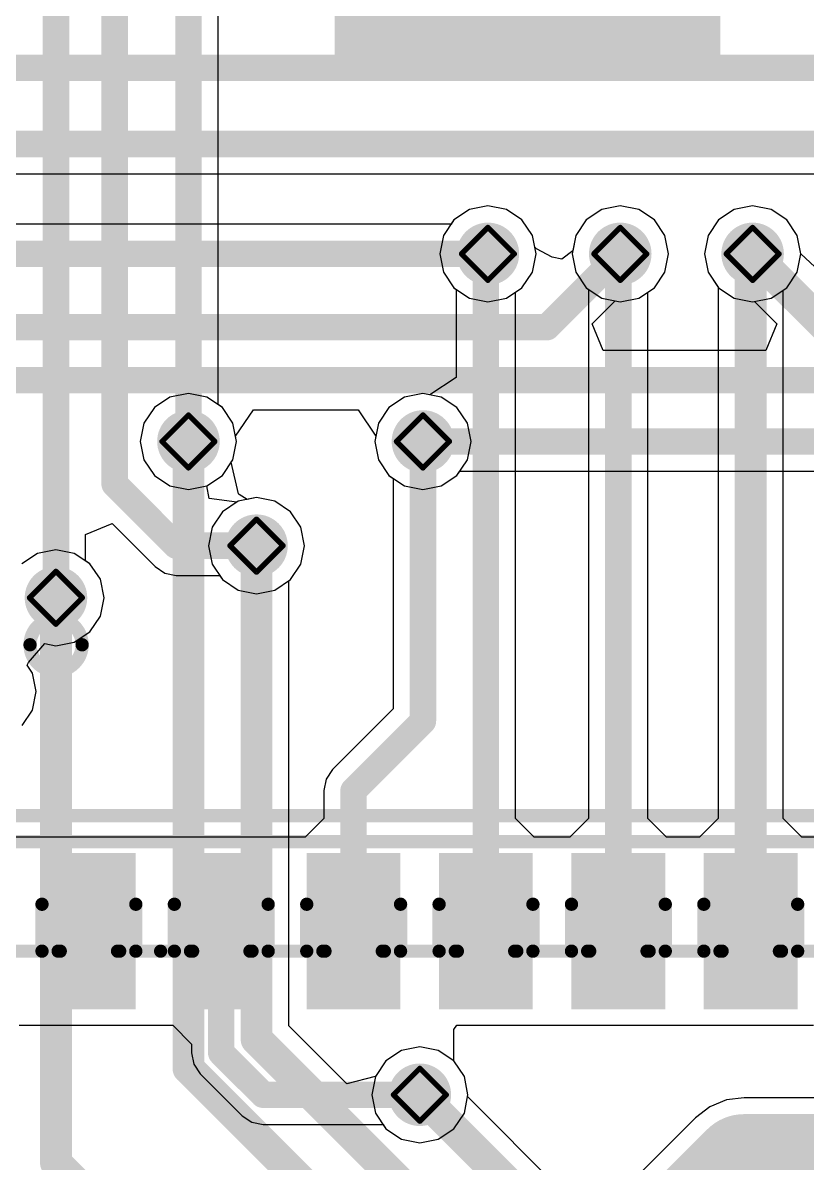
# Model space of a CAD drawing. Header units: millimetres. Extents: x -16 to 330, y -45 to 150.
# Drawn here: x 38.51 to 46.03, y 55.27 to 66.22 of the extents above; entities that cross this region are included whole.
import ezdxf

# ---------------------------------------------------------------- set-up
doc = ezdxf.new("R2010")
doc.units = ezdxf.units.MM
for name, color, linetype in [('BottomLayer', 5, 'Continuous'), ('BottomSolder', 6, 'Continuous'), ('DrillDrawing', 1, 'Continuous'), ('Mechanical13', 56, 'Continuous'), ('MidLayer1', 16, 'Continuous'), ('MidLayer2', 76, 'Continuous'), ('TopLayer', 1, 'Continuous'), ('TopPaste', 8, 'Continuous'), ('TopSolder', 216, 'Continuous'), ('ViaHoleLayer', 16, 'Continuous')]:
    doc.layers.add(name, color=color, linetype=linetype)

# ---------------------------------------------------------------- blocks, each defined once
blk = doc.blocks.new('41_SMD_M______58')
at = {"layer": 'TopLayer'}
for points in [[(-3.35, 3.11), (0.35, 3.11), (0.35, -0.59), (-3.35, -0.59)], [(-6.16, -9.63), (-6.16, -8.13), (-5.26, -8.13), (-5.26, -9.63)], [(-4.89, -9.63), (-4.89, -8.13), (-3.99, -8.13), (-3.99, -9.63)], [(-3.62, -9.63), (-3.62, -8.13), (-2.72, -8.13), (-2.72, -9.63)], [(-2.35, -9.63), (-2.35, -8.13), (-1.45, -8.13), (-1.45, -9.63)], [(-1.08, -9.63), (-1.08, -8.13), (-0.18, -8.13), (-0.18, -9.63)], [(0.19, -9.63), (0.19, -8.13), (1.09, -8.13), (1.09, -9.63)]]:
    blk.add_hatch(color=1, dxfattribs=at).paths.add_polyline_path(points)
at = {"layer": 'TopPaste'}
for points in [[(-3.35, 3.11), (0.35, 3.11), (0.35, -0.59), (-3.35, -0.59)], [(-6.16, -9.63), (-6.16, -8.13), (-5.26, -8.13), (-5.26, -9.63)], [(-4.89, -9.63), (-4.89, -8.13), (-3.99, -8.13), (-3.99, -9.63)], [(-3.62, -9.63), (-3.62, -8.13), (-2.72, -8.13), (-2.72, -9.63)], [(-2.35, -9.63), (-2.35, -8.13), (-1.45, -8.13), (-1.45, -9.63)], [(-1.08, -9.63), (-1.08, -8.13), (-0.18, -8.13), (-0.18, -9.63)], [(0.19, -9.63), (0.19, -8.13), (1.09, -8.13), (1.09, -9.63)]]:
    blk.add_hatch(color=8, dxfattribs=at).paths.add_polyline_path(points)
at = {"layer": 'TopSolder'}
for points in [[(-3.35, 3.11), (0.35, 3.11), (0.35, -0.59), (-3.35, -0.59)], [(-6.16, -9.63), (-6.16, -8.13), (-5.26, -8.13), (-5.26, -9.63)], [(-4.89, -9.63), (-4.89, -8.13), (-3.99, -8.13), (-3.99, -9.63)], [(-3.62, -9.63), (-3.62, -8.13), (-2.72, -8.13), (-2.72, -9.63)], [(-2.35, -9.63), (-2.35, -8.13), (-1.45, -8.13), (-1.45, -9.63)], [(-1.08, -9.63), (-1.08, -8.13), (-0.18, -8.13), (-0.18, -9.63)], [(0.19, -9.63), (0.19, -8.13), (1.09, -8.13), (1.09, -9.63)]]:
    blk.add_hatch(color=216, dxfattribs=at).paths.add_polyline_path(points)

msp = doc.modelspace()

# ---------------------------------------------------------------- hatches: boundary and pattern name
at = {"layer": 'BottomLayer'}
h = msp.add_hatch(color=5, dxfattribs=at)
edge = h.paths.add_edge_path()
edge.add_arc((42.969, 64), 0.3, 0, 360)
h = msp.add_hatch(color=5, dxfattribs=at)
edge = h.paths.add_edge_path()
edge.add_arc((44.239, 64), 0.3, 0, 360)
h = msp.add_hatch(color=5, dxfattribs=at)
edge = h.paths.add_edge_path()
edge.add_arc((45.509, 64), 0.3, 0, 360)
h = msp.add_hatch(color=5, dxfattribs=at)
edge = h.paths.add_edge_path()
edge.add_arc((40.096, 62.2), 0.3, 0, 360)
h = msp.add_hatch(color=5, dxfattribs=at)
edge = h.paths.add_edge_path()
edge.add_arc((42.346, 62.2), 0.3, 0, 360)
h = msp.add_hatch(color=5, dxfattribs=at)
edge = h.paths.add_edge_path()
edge.add_arc((40.749, 61.2), 0.3, 0, 360)
h = msp.add_hatch(color=5, dxfattribs=at)
edge = h.paths.add_edge_path()
edge.add_arc((38.825, 60.7), 0.3, 0, 360)
h = msp.add_hatch(color=5, dxfattribs=at)
edge = h.paths.add_edge_path()
edge.add_arc((42.316, 55.931), 0.3, 0, 360)
at = {"layer": 'BottomSolder'}
h = msp.add_hatch(color=6, dxfattribs=at)
edge = h.paths.add_edge_path()
edge.add_arc((42.969, 64), 0.15, 0, 360)
h = msp.add_hatch(color=6, dxfattribs=at)
edge = h.paths.add_edge_path()
edge.add_arc((44.239, 64), 0.15, 0, 360)
h = msp.add_hatch(color=6, dxfattribs=at)
edge = h.paths.add_edge_path()
edge.add_arc((45.509, 64), 0.15, 0, 360)
h = msp.add_hatch(color=6, dxfattribs=at)
edge = h.paths.add_edge_path()
edge.add_arc((40.096, 62.2), 0.15, 0, 360)
h = msp.add_hatch(color=6, dxfattribs=at)
edge = h.paths.add_edge_path()
edge.add_arc((42.346, 62.2), 0.15, 0, 360)
h = msp.add_hatch(color=6, dxfattribs=at)
edge = h.paths.add_edge_path()
edge.add_arc((40.749, 61.2), 0.15, 0, 360)
h = msp.add_hatch(color=6, dxfattribs=at)
edge = h.paths.add_edge_path()
edge.add_arc((38.825, 60.7), 0.15, 0, 360)
h = msp.add_hatch(color=6, dxfattribs=at)
edge = h.paths.add_edge_path()
edge.add_arc((42.316, 55.931), 0.15, 0, 360)
at = {"layer": 'MidLayer1'}
h = msp.add_hatch(color=16, dxfattribs=at)
edge = h.paths.add_edge_path()
edge.add_arc((42.969, 64), 0.3, 0, 360)
h = msp.add_hatch(color=16, dxfattribs=at)
edge = h.paths.add_edge_path()
edge.add_arc((44.239, 64), 0.3, 0, 360)
h = msp.add_hatch(color=16, dxfattribs=at)
edge = h.paths.add_edge_path()
edge.add_arc((45.509, 64), 0.3, 0, 360)
h = msp.add_hatch(color=16, dxfattribs=at)
edge = h.paths.add_edge_path()
edge.add_arc((40.096, 62.2), 0.3, 0, 360)
h = msp.add_hatch(color=16, dxfattribs=at)
edge = h.paths.add_edge_path()
edge.add_arc((42.346, 62.2), 0.3, 0, 360)
h = msp.add_hatch(color=16, dxfattribs=at)
edge = h.paths.add_edge_path()
edge.add_arc((40.749, 61.2), 0.3, 0, 360)
h = msp.add_hatch(color=16, dxfattribs=at)
edge = h.paths.add_edge_path()
edge.add_arc((38.825, 60.7), 0.3, 0, 360)
h = msp.add_hatch(color=16, dxfattribs=at)
edge = h.paths.add_edge_path()
edge.add_arc((42.316, 55.931), 0.3, 0, 360)
at = {"layer": 'MidLayer2'}
h = msp.add_hatch(color=76, dxfattribs=at)
edge = h.paths.add_edge_path()
edge.add_arc((42.969, 64), 0.3, 0, 360)
h = msp.add_hatch(color=76, dxfattribs=at)
edge = h.paths.add_edge_path()
edge.add_arc((44.239, 64), 0.3, 0, 360)
h = msp.add_hatch(color=76, dxfattribs=at)
edge = h.paths.add_edge_path()
edge.add_arc((45.509, 64), 0.3, 0, 360)
h = msp.add_hatch(color=76, dxfattribs=at)
edge = h.paths.add_edge_path()
edge.add_arc((40.096, 62.2), 0.3, 0, 360)
h = msp.add_hatch(color=76, dxfattribs=at)
edge = h.paths.add_edge_path()
edge.add_arc((42.346, 62.2), 0.3, 0, 360)
h = msp.add_hatch(color=76, dxfattribs=at)
edge = h.paths.add_edge_path()
edge.add_arc((40.749, 61.2), 0.3, 0, 360)
h = msp.add_hatch(color=76, dxfattribs=at)
edge = h.paths.add_edge_path()
edge.add_arc((38.825, 60.7), 0.3, 0, 360)
h = msp.add_hatch(color=76, dxfattribs=at)
edge = h.paths.add_edge_path()
edge.add_arc((42.316, 55.931), 0.3, 0, 360)
at = {"layer": 'TopLayer'}
h = msp.add_hatch(color=1, dxfattribs=at)
edge = h.paths.add_edge_path()
edge.add_arc((42.969, 64), 0.3, 0, 360)
h = msp.add_hatch(color=1, dxfattribs=at)
edge = h.paths.add_edge_path()
edge.add_arc((44.239, 64), 0.3, 0, 360)
h = msp.add_hatch(color=1, dxfattribs=at)
edge = h.paths.add_edge_path()
edge.add_arc((45.509, 64), 0.3, 0, 360)
h = msp.add_hatch(color=1, dxfattribs=at)
edge = h.paths.add_edge_path()
edge.add_arc((40.096, 62.2), 0.3, 0, 360)
h = msp.add_hatch(color=1, dxfattribs=at)
edge = h.paths.add_edge_path()
edge.add_arc((42.346, 62.2), 0.3, 0, 360)
h = msp.add_hatch(color=1, dxfattribs=at)
edge = h.paths.add_edge_path()
edge.add_arc((40.749, 61.2), 0.3, 0, 360)
h = msp.add_hatch(color=1, dxfattribs=at)
edge = h.paths.add_edge_path()
edge.add_arc((38.825, 60.7), 0.3, 0, 360)
h = msp.add_hatch(color=1, dxfattribs=at)
edge = h.paths.add_edge_path()
edge.add_arc((42.316, 55.931), 0.3, 0, 360)
at = {"layer": 'TopSolder'}
h = msp.add_hatch(color=216, dxfattribs=at)
edge = h.paths.add_edge_path()
edge.add_arc((42.969, 64), 0.15, 0, 360)
h = msp.add_hatch(color=216, dxfattribs=at)
edge = h.paths.add_edge_path()
edge.add_arc((44.239, 64), 0.15, 0, 360)
h = msp.add_hatch(color=216, dxfattribs=at)
edge = h.paths.add_edge_path()
edge.add_arc((45.509, 64), 0.15, 0, 360)
h = msp.add_hatch(color=216, dxfattribs=at)
edge = h.paths.add_edge_path()
edge.add_arc((40.096, 62.2), 0.15, 0, 360)
h = msp.add_hatch(color=216, dxfattribs=at)
edge = h.paths.add_edge_path()
edge.add_arc((42.346, 62.2), 0.15, 0, 360)
h = msp.add_hatch(color=216, dxfattribs=at)
edge = h.paths.add_edge_path()
edge.add_arc((40.749, 61.2), 0.15, 0, 360)
h = msp.add_hatch(color=216, dxfattribs=at)
edge = h.paths.add_edge_path()
edge.add_arc((38.825, 60.7), 0.15, 0, 360)
h = msp.add_hatch(color=216, dxfattribs=at)
edge = h.paths.add_edge_path()
edge.add_arc((42.316, 55.931), 0.15, 0, 360)
at = {"layer": 'ViaHoleLayer'}
h = msp.add_hatch(color=16, dxfattribs=at)
edge = h.paths.add_edge_path()
edge.add_arc((42.969, 64), 0.15, 0, 360)
h = msp.add_hatch(color=16, dxfattribs=at)
edge = h.paths.add_edge_path()
edge.add_arc((44.239, 64), 0.15, 0, 360)
h = msp.add_hatch(color=16, dxfattribs=at)
edge = h.paths.add_edge_path()
edge.add_arc((45.509, 64), 0.15, 0, 360)
h = msp.add_hatch(color=16, dxfattribs=at)
edge = h.paths.add_edge_path()
edge.add_arc((40.096, 62.2), 0.15, 0, 360)
h = msp.add_hatch(color=16, dxfattribs=at)
edge = h.paths.add_edge_path()
edge.add_arc((42.346, 62.2), 0.15, 0, 360)
h = msp.add_hatch(color=16, dxfattribs=at)
edge = h.paths.add_edge_path()
edge.add_arc((40.749, 61.2), 0.15, 0, 360)
h = msp.add_hatch(color=16, dxfattribs=at)
edge = h.paths.add_edge_path()
edge.add_arc((38.825, 60.7), 0.15, 0, 360)
h = msp.add_hatch(color=16, dxfattribs=at)
edge = h.paths.add_edge_path()
edge.add_arc((42.316, 55.931), 0.15, 0, 360)

# ---------------------------------------------------------------- linework, layer by layer
at = {"layer": 'BottomLayer'}
for p, q in [((37.902, 64.769), (48.539, 64.769)), ((42.969, 64.461), (42.793, 64.426)), ((43.146, 64.426), (42.969, 64.461)), ((44.239, 64.461), (44.063, 64.426)), ((44.416, 64.426), (44.239, 64.461)), ((45.509, 64.461), (45.333, 64.426)), ((45.686, 64.426), (45.509, 64.461)), ((42.793, 64.426), (42.643, 64.326)), ((43.296, 64.326), (43.146, 64.426)), ((44.063, 64.426), (43.913, 64.326)), ((44.566, 64.326), (44.416, 64.426)), ((45.333, 64.426), (45.183, 64.326)), ((45.836, 64.326), (45.686, 64.426)), ((42.616, 64.285), (31.539, 64.285)), ((42.643, 64.326), (42.616, 64.285)), ((43.396, 64.177), (43.296, 64.326)), ((43.913, 64.326), (43.813, 64.177)), ((44.666, 64.177), (44.566, 64.326)), ((45.183, 64.326), (45.083, 64.177)), ((45.936, 64.177), (45.836, 64.326)), ((43.418, 64.065), (43.396, 64.177)), ((43.813, 64.177), (43.784, 64.028)), ((44.701, 64), (44.666, 64.177)), ((45.083, 64.177), (45.048, 64)), ((45.971, 64), (45.936, 64.177)), ((43.434, 64.048), (43.418, 64.065)), ((43.586, 63.968), (43.434, 64.048)), ((43.784, 64.028), (43.679, 63.949)), ((43.679, 63.949), (43.586, 63.968)), ((44.666, 63.823), (44.701, 64)), ((45.048, 64), (45.083, 63.823)), ((46.15, 63.834), (45.971, 64)), ((44.566, 63.674), (44.666, 63.823)), ((45.083, 63.823), (45.183, 63.674)), ((44.416, 63.574), (44.566, 63.674)), ((45.183, 63.674), (45.333, 63.574)), ((43.97, 63.328), (44.191, 63.548)), ((44.191, 63.548), (44.239, 63.539)), ((44.239, 63.539), (44.416, 63.574)), ((45.333, 63.574), (45.509, 63.539)), ((45.509, 63.539), (45.528, 63.542)), ((45.528, 63.542), (45.742, 63.328)), ((44.075, 63.074), (43.97, 63.328)), ((45.742, 63.328), (45.637, 63.074)), ((45.637, 63.074), (44.075, 63.074)), ((40.547, 62.25), (40.719, 62.504)), ((40.719, 62.504), (41.723, 62.504)), ((41.723, 62.504), (41.895, 62.25)), ((40.522, 62.023), (40.557, 62.2)), ((40.557, 62.2), (40.547, 62.25)), ((41.895, 62.25), (41.885, 62.2)), ((41.885, 62.2), (41.92, 62.023)), ((40.507, 62.001), (40.522, 62.023)), ((40.575, 61.699), (40.507, 62.001)), ((41.92, 62.023), (42.02, 61.874)), ((42.02, 61.874), (42.169, 61.774)), ((42.522, 61.774), (42.672, 61.874)), ((42.672, 61.874), (42.7, 61.915)), ((42.7, 61.915), (55.266, 61.915)), ((42.169, 61.774), (42.346, 61.739)), ((42.346, 61.739), (42.522, 61.774)), ((40.582, 61.691), (40.575, 61.699)), ((40.66, 61.644), (40.582, 61.691)), ((40.749, 61.661), (40.66, 61.644)), ((40.925, 61.626), (40.749, 61.661)), ((41.075, 61.526), (40.925, 61.626)), ((41.175, 61.377), (41.075, 61.526)), ((41.21, 61.2), (41.175, 61.377)), ((41.175, 61.023), (41.21, 61.2)), ((41.075, 60.874), (41.175, 61.023)), ((41.06, 60.864), (41.075, 60.874)), ((41.06, 56.592), (41.06, 60.864)), ((41.617, 56.035), (41.06, 56.592)), ((42.316, 56.392), (42.14, 56.357)), ((42.493, 56.357), (42.316, 56.392)), ((41.99, 56.257), (41.896, 56.115)), ((42.14, 56.357), (41.99, 56.257)), ((42.643, 56.257), (42.493, 56.357)), ((42.743, 56.107), (42.643, 56.257)), ((41.889, 56.107), (41.617, 56.035)), ((41.896, 56.115), (41.889, 56.107)), ((42.778, 55.931), (42.743, 56.107)), ((42.774, 55.913), (42.778, 55.931)), ((45.448, 53.239), (42.774, 55.913))]:
    msp.add_line(p, q, dxfattribs=at)
for points, const_width in [([(34.468, 65.786), (48.626, 65.786)], 0.254), ([(37.548, 65.054), (48.848, 65.054)], 0.254), ([(45.509, 64), (46.213, 63.297)], 0.305), ([(31.539, 64), (42.969, 64)], 0.254), ([(43.536, 63.297), (44.239, 64)], 0.254), ([(32.588, 63.297), (43.536, 63.297)], 0.254), ([(38.329, 62.789), (54.923, 62.789)], 0.254), ([(40.096, 56.185), (40.096, 62.2)], 0.305), ([(42.346, 62.2), (55.266, 62.2)], 0.254), ([(40.749, 56.463), (40.749, 61.2)], 0.305), ([(38.825, 55.278), (38.825, 60.7)], 0.305), ([(40.749, 56.463), (44.848, 52.365)], 0.305), ([(40.096, 56.185), (44.52, 51.76)], 0.305), ([(42.316, 55.931), (45.319, 52.928)], 0.305), ([(38.825, 55.278), (43.099, 51.003)], 0.305)]:
    msp.add_lwpolyline(points, dxfattribs=dict(at, const_width=const_width))
for points, const_width in [([(45.433, 64, 1), (45.586, 64, 1)], 0.152), ([(42.906, 64, 1), (43.033, 64, 1)], 0.127), ([(44.176, 64, 1), (44.303, 64, 1)], 0.127), ([(43.473, 63.297, 1), (43.6, 63.297, 1)], 0.127), ([(43.473, 63.297, 1), (43.6, 63.297, 1)], 0.127), ([(40.019, 62.2, 1), (40.172, 62.2, 1)], 0.152), ([(42.282, 62.2, 1), (42.409, 62.2, 1)], 0.127), ([(40.673, 61.2, 1), (40.825, 61.2, 1)], 0.152), ([(38.748, 60.7, 1), (38.901, 60.7, 1)], 0.152), ([(40.673, 56.463, 1), (40.825, 56.463, 1)], 0.152), ([(40.673, 56.463, 1), (40.825, 56.463, 1)], 0.152), ([(40.019, 56.185, 1), (40.172, 56.185, 1)], 0.152), ([(40.019, 56.185, 1), (40.172, 56.185, 1)], 0.152), ([(42.24, 55.931, 1), (42.393, 55.931, 1)], 0.152), ([(38.748, 55.278, 1), (38.901, 55.278, 1)], 0.152), ([(38.748, 55.278, 1), (38.901, 55.278, 1)], 0.152)]:
    msp.add_lwpolyline(points, format="xyb", close=True, dxfattribs=dict(at, const_width=const_width))
at = {"layer": 'DrillDrawing', "const_width": 0.0508}
for points in [[(42.715, 64), (42.969, 64.254)], [(42.969, 64.254), (43.223, 64)], [(43.985, 64), (44.239, 64.254)], [(44.239, 64.254), (44.493, 64)], [(45.255, 64), (45.509, 64.254)], [(45.509, 64.254), (45.763, 64)], [(42.715, 64), (42.969, 63.746)], [(42.969, 63.746), (43.223, 64)], [(43.985, 64), (44.239, 63.746)], [(44.239, 63.746), (44.493, 64)], [(45.255, 64), (45.509, 63.746)], [(45.509, 63.746), (45.763, 64)], [(39.842, 62.2), (40.096, 62.454)], [(40.096, 62.454), (40.35, 62.2)], [(42.092, 62.2), (42.346, 62.454)], [(42.346, 62.454), (42.6, 62.2)], [(39.842, 62.2), (40.096, 61.946)], [(40.096, 61.946), (40.35, 62.2)], [(42.092, 62.2), (42.346, 61.946)], [(42.346, 61.946), (42.6, 62.2)], [(40.495, 61.2), (40.749, 61.454)], [(40.749, 61.454), (41.003, 61.2)], [(40.495, 61.2), (40.749, 60.946)], [(40.749, 60.946), (41.003, 61.2)], [(38.571, 60.7), (38.825, 60.954)], [(38.825, 60.954), (39.079, 60.7)], [(38.571, 60.7), (38.825, 60.446)], [(38.825, 60.446), (39.079, 60.7)], [(42.062, 55.931), (42.316, 56.185)], [(42.316, 56.185), (42.57, 55.931)], [(42.062, 55.931), (42.316, 55.677)], [(42.316, 55.677), (42.57, 55.931)]]:
    msp.add_lwpolyline(points, dxfattribs=at)
at = {"layer": 'DrillDrawing', "const_width": 0.0254}
for points in [[(42.957, 64.254, 1), (42.982, 64.254, 1)], [(42.957, 64.254, 1), (42.982, 64.254, 1)], [(44.227, 64.254, 1), (44.252, 64.254, 1)], [(44.227, 64.254, 1), (44.252, 64.254, 1)], [(45.497, 64.254, 1), (45.522, 64.254, 1)], [(45.497, 64.254, 1), (45.522, 64.254, 1)], [(42.703, 64, 1), (42.728, 64, 1)], [(42.703, 64, 1), (42.728, 64, 1)], [(43.211, 64, 1), (43.236, 64, 1)], [(43.211, 64, 1), (43.236, 64, 1)], [(43.973, 64, 1), (43.998, 64, 1)], [(43.973, 64, 1), (43.998, 64, 1)], [(44.481, 64, 1), (44.506, 64, 1)], [(44.481, 64, 1), (44.506, 64, 1)], [(45.243, 64, 1), (45.268, 64, 1)], [(45.243, 64, 1), (45.268, 64, 1)], [(45.751, 64, 1), (45.776, 64, 1)], [(45.751, 64, 1), (45.776, 64, 1)], [(42.957, 63.746, 1), (42.982, 63.746, 1)], [(42.957, 63.746, 1), (42.982, 63.746, 1)], [(44.227, 63.746, 1), (44.252, 63.746, 1)], [(44.227, 63.746, 1), (44.252, 63.746, 1)], [(45.497, 63.746, 1), (45.522, 63.746, 1)], [(45.497, 63.746, 1), (45.522, 63.746, 1)], [(40.083, 62.454, 1), (40.108, 62.454, 1)], [(40.083, 62.454, 1), (40.108, 62.454, 1)], [(42.333, 62.454, 1), (42.359, 62.454, 1)], [(42.333, 62.454, 1), (42.359, 62.454, 1)], [(39.829, 62.2, 1), (39.854, 62.2, 1)], [(39.829, 62.2, 1), (39.854, 62.2, 1)], [(40.337, 62.2, 1), (40.362, 62.2, 1)], [(40.337, 62.2, 1), (40.362, 62.2, 1)], [(42.079, 62.2, 1), (42.105, 62.2, 1)], [(42.079, 62.2, 1), (42.105, 62.2, 1)], [(42.587, 62.2, 1), (42.613, 62.2, 1)], [(42.587, 62.2, 1), (42.613, 62.2, 1)], [(40.083, 61.946, 1), (40.108, 61.946, 1)], [(40.083, 61.946, 1), (40.108, 61.946, 1)], [(42.333, 61.946, 1), (42.359, 61.946, 1)], [(42.333, 61.946, 1), (42.359, 61.946, 1)], [(40.736, 61.454, 1), (40.762, 61.454, 1)], [(40.736, 61.454, 1), (40.762, 61.454, 1)], [(40.482, 61.2, 1), (40.508, 61.2, 1)], [(40.482, 61.2, 1), (40.508, 61.2, 1)], [(40.99, 61.2, 1), (41.016, 61.2, 1)], [(40.99, 61.2, 1), (41.016, 61.2, 1)], [(38.812, 60.954, 1), (38.837, 60.954, 1)], [(38.812, 60.954, 1), (38.837, 60.954, 1)], [(40.736, 60.946, 1), (40.762, 60.946, 1)], [(40.736, 60.946, 1), (40.762, 60.946, 1)], [(38.558, 60.7, 1), (38.583, 60.7, 1)], [(38.558, 60.7, 1), (38.583, 60.7, 1)], [(39.066, 60.7, 1), (39.091, 60.7, 1)], [(39.066, 60.7, 1), (39.091, 60.7, 1)], [(38.812, 60.446, 1), (38.837, 60.446, 1)], [(38.812, 60.446, 1), (38.837, 60.446, 1)], [(42.304, 56.185, 1), (42.329, 56.185, 1)], [(42.304, 56.185, 1), (42.329, 56.185, 1)], [(42.05, 55.931, 1), (42.075, 55.931, 1)], [(42.05, 55.931, 1), (42.075, 55.931, 1)], [(42.558, 55.931, 1), (42.583, 55.931, 1)], [(42.558, 55.931, 1), (42.583, 55.931, 1)], [(42.304, 55.677, 1), (42.329, 55.677, 1)], [(42.304, 55.677, 1), (42.329, 55.677, 1)]]:
    msp.add_lwpolyline(points, format="xyb", close=True, dxfattribs=at)
at = {"layer": 'Mechanical13', "const_width": 0.127}
for points in [[(38.576, 60.249, -1), (39.076, 60.249)], [(39.076, 60.249, -1), (38.576, 60.249)], [(38.846, 57.309, -1), (39.436, 57.309)], [(38.866, 57.309, -1), (39.416, 57.309)], [(40.116, 57.309, -1), (40.706, 57.309)], [(40.136, 57.309, -1), (40.686, 57.309)], [(41.386, 57.309, -1), (41.976, 57.309)], [(41.406, 57.309, -1), (41.956, 57.309)], [(42.656, 57.309, -1), (43.246, 57.309)], [(42.676, 57.309, -1), (43.226, 57.309)], [(43.926, 57.309, -1), (44.516, 57.309)], [(43.946, 57.309, -1), (44.496, 57.309)], [(45.196, 57.309, -1), (45.786, 57.309)], [(45.216, 57.309, -1), (45.766, 57.309)]]:
    msp.add_lwpolyline(points, format="xyb", dxfattribs=at)
at = {"layer": 'Mechanical13', "const_width": 0.0635}
for points in [[(38.544, 60.249, 1), (38.608, 60.249, 1)], [(38.544, 60.249, 1), (38.608, 60.249, 1)], [(39.044, 60.249, 1), (39.108, 60.249, 1)], [(39.044, 60.249, 1), (39.108, 60.249, 1)], [(38.659, 57.759, 1), (38.723, 57.759, 1)], [(38.659, 57.759, 1), (38.723, 57.759, 1)], [(39.559, 57.759, 1), (39.623, 57.759, 1)], [(39.559, 57.759, 1), (39.623, 57.759, 1)], [(39.929, 57.759, 1), (39.993, 57.759, 1)], [(39.929, 57.759, 1), (39.993, 57.759, 1)], [(40.829, 57.759, 1), (40.893, 57.759, 1)], [(40.829, 57.759, 1), (40.893, 57.759, 1)], [(41.199, 57.759, 1), (41.263, 57.759, 1)], [(41.199, 57.759, 1), (41.263, 57.759, 1)], [(42.099, 57.759, 1), (42.163, 57.759, 1)], [(42.099, 57.759, 1), (42.163, 57.759, 1)], [(42.469, 57.759, 1), (42.533, 57.759, 1)], [(42.469, 57.759, 1), (42.533, 57.759, 1)], [(43.369, 57.759, 1), (43.433, 57.759, 1)], [(43.369, 57.759, 1), (43.433, 57.759, 1)], [(43.739, 57.759, 1), (43.803, 57.759, 1)], [(43.739, 57.759, 1), (43.803, 57.759, 1)], [(44.639, 57.759, 1), (44.703, 57.759, 1)], [(44.639, 57.759, 1), (44.703, 57.759, 1)], [(45.009, 57.759, 1), (45.073, 57.759, 1)], [(45.009, 57.759, 1), (45.073, 57.759, 1)], [(45.909, 57.759, 1), (45.973, 57.759, 1)], [(45.909, 57.759, 1), (45.973, 57.759, 1)], [(38.659, 57.309, 1), (38.723, 57.309, 1)], [(38.659, 57.309, 1), (38.723, 57.309, 1)], [(38.659, 57.309, 1), (38.723, 57.309, 1)], [(38.814, 57.309, 1), (38.878, 57.309, 1)], [(38.834, 57.309, 1), (38.898, 57.309, 1)], [(38.834, 57.309, 1), (38.898, 57.309, 1)], [(39.384, 57.309, 1), (39.448, 57.309, 1)], [(39.384, 57.309, 1), (39.448, 57.309, 1)], [(39.404, 57.309, 1), (39.468, 57.309, 1)], [(39.559, 57.309, 1), (39.623, 57.309, 1)], [(39.797, 57.309, 1), (39.86, 57.309, 1)], [(39.797, 57.309, 1), (39.86, 57.309, 1)], [(39.929, 57.309, 1), (39.993, 57.309, 1)], [(40.084, 57.309, 1), (40.148, 57.309, 1)], [(40.104, 57.309, 1), (40.168, 57.309, 1)], [(40.104, 57.309, 1), (40.168, 57.309, 1)], [(40.654, 57.309, 1), (40.718, 57.309, 1)], [(40.654, 57.309, 1), (40.718, 57.309, 1)], [(40.674, 57.309, 1), (40.738, 57.309, 1)], [(40.829, 57.309, 1), (40.893, 57.309, 1)], [(40.83, 57.309, 1), (40.893, 57.309, 1)], [(40.829, 57.309, 1), (40.893, 57.309, 1)], [(41.199, 57.309, 1), (41.263, 57.309, 1)], [(41.199, 57.309, 1), (41.263, 57.309, 1)], [(41.199, 57.309, 1), (41.263, 57.309, 1)], [(41.354, 57.309, 1), (41.418, 57.309, 1)], [(41.374, 57.309, 1), (41.438, 57.309, 1)], [(41.374, 57.309, 1), (41.438, 57.309, 1)], [(41.924, 57.309, 1), (41.988, 57.309, 1)], [(41.924, 57.309, 1), (41.988, 57.309, 1)], [(41.944, 57.309, 1), (42.008, 57.309, 1)], [(42.099, 57.309, 1), (42.163, 57.309, 1)], [(42.469, 57.309, 1), (42.533, 57.309, 1)], [(42.624, 57.309, 1), (42.688, 57.309, 1)], [(42.644, 57.309, 1), (42.708, 57.309, 1)], [(42.644, 57.309, 1), (42.708, 57.309, 1)], [(43.194, 57.309, 1), (43.258, 57.309, 1)], [(43.194, 57.309, 1), (43.258, 57.309, 1)], [(43.214, 57.309, 1), (43.278, 57.309, 1)], [(43.369, 57.309, 1), (43.433, 57.309, 1)], [(43.37, 57.309, 1), (43.433, 57.309, 1)], [(43.369, 57.309, 1), (43.433, 57.309, 1)], [(43.739, 57.309, 1), (43.803, 57.309, 1)], [(43.739, 57.309, 1), (43.803, 57.309, 1)], [(43.739, 57.309, 1), (43.803, 57.309, 1)], [(43.894, 57.309, 1), (43.958, 57.309, 1)], [(43.914, 57.309, 1), (43.978, 57.309, 1)], [(43.914, 57.309, 1), (43.978, 57.309, 1)], [(44.464, 57.309, 1), (44.528, 57.309, 1)], [(44.464, 57.309, 1), (44.528, 57.309, 1)], [(44.484, 57.309, 1), (44.548, 57.309, 1)], [(44.64, 57.309, 1), (44.703, 57.309, 1)], [(44.639, 57.309, 1), (44.703, 57.309, 1)], [(44.639, 57.309, 1), (44.703, 57.309, 1)], [(45.009, 57.309, 1), (45.073, 57.309, 1)], [(45.009, 57.309, 1), (45.073, 57.309, 1)], [(45.009, 57.309, 1), (45.073, 57.309, 1)], [(45.164, 57.309, 1), (45.228, 57.309, 1)], [(45.184, 57.309, 1), (45.248, 57.309, 1)], [(45.184, 57.309, 1), (45.248, 57.309, 1)], [(45.734, 57.309, 1), (45.798, 57.309, 1)], [(45.734, 57.309, 1), (45.798, 57.309, 1)], [(45.754, 57.309, 1), (45.818, 57.309, 1)], [(45.909, 57.309, 1), (45.973, 57.309, 1)], [(45.91, 57.309, 1), (45.973, 57.309, 1)], [(45.909, 57.309, 1), (45.973, 57.309, 1)]]:
    msp.add_lwpolyline(points, format="xyb", close=True, dxfattribs=at)
at = {"layer": 'Mechanical13', "const_width": 0.127}
for points in [[(37.206, 58.609), (52.506, 58.609)], [(37.206, 58.359), (52.506, 58.359)], [(38.691, 57.759), (39.591, 57.759)], [(38.691, 57.309), (38.691, 57.759)], [(39.591, 57.309), (39.591, 57.759)], [(39.961, 57.759), (40.861, 57.759)], [(39.961, 57.309), (39.961, 57.759)], [(40.861, 57.309), (40.861, 57.759)], [(41.231, 57.759), (42.131, 57.759)], [(41.231, 57.309), (41.231, 57.759)], [(42.131, 57.309), (42.131, 57.759)], [(42.501, 57.759), (43.401, 57.759)], [(42.501, 57.309), (42.501, 57.759)], [(43.401, 57.309), (43.401, 57.759)], [(43.771, 57.759), (44.671, 57.759)], [(43.771, 57.309), (43.771, 57.759)], [(44.671, 57.309), (44.671, 57.759)], [(45.041, 57.759), (45.941, 57.759)], [(45.041, 57.309), (45.041, 57.759)], [(45.941, 57.309), (45.941, 57.759)], [(35.856, 57.309), (39.829, 57.309)], [(35.856, 57.309), (39.829, 57.309)], [(38.321, 57.309), (38.691, 57.309)], [(38.691, 57.309), (38.866, 57.309)], [(39.416, 57.309), (40.136, 57.309)], [(40.686, 57.309), (40.861, 57.309)], [(40.861, 57.309), (41.231, 57.309)], [(41.231, 57.309), (41.406, 57.309)], [(41.956, 57.309), (42.676, 57.309)], [(43.226, 57.309), (43.401, 57.309)], [(43.401, 57.309), (43.771, 57.309)], [(43.771, 57.309), (43.946, 57.309)], [(44.496, 57.309), (44.671, 57.309)], [(44.671, 57.309), (45.041, 57.309)], [(45.041, 57.309), (45.216, 57.309)], [(45.766, 57.309), (45.941, 57.309)], [(45.941, 57.309), (46.311, 57.309)]]:
    msp.add_lwpolyline(points, dxfattribs=at)
at = {"layer": 'MidLayer1'}
for p, q in [((42.969, 64.461), (42.793, 64.426)), ((43.146, 64.426), (42.969, 64.461)), ((44.239, 64.461), (44.063, 64.426)), ((44.416, 64.426), (44.239, 64.461)), ((45.509, 64.461), (45.333, 64.426)), ((45.686, 64.426), (45.509, 64.461)), ((42.793, 64.426), (42.643, 64.326)), ((43.296, 64.326), (43.146, 64.426)), ((44.063, 64.426), (43.913, 64.326)), ((44.566, 64.326), (44.416, 64.426)), ((45.333, 64.426), (45.183, 64.326)), ((45.836, 64.326), (45.686, 64.426)), ((42.643, 64.326), (42.543, 64.177)), ((43.396, 64.177), (43.296, 64.326)), ((43.913, 64.326), (43.813, 64.177)), ((44.666, 64.177), (44.566, 64.326)), ((45.183, 64.326), (45.083, 64.177)), ((45.936, 64.177), (45.836, 64.326)), ((42.543, 64.177), (42.508, 64)), ((43.431, 64), (43.396, 64.177)), ((43.813, 64.177), (43.778, 64)), ((44.701, 64), (44.666, 64.177)), ((45.083, 64.177), (45.048, 64)), ((45.971, 64), (45.936, 64.177)), ((42.508, 64), (42.543, 63.823)), ((43.396, 63.823), (43.431, 64)), ((43.778, 64), (43.813, 63.823)), ((44.666, 63.823), (44.701, 64)), ((45.048, 64), (45.083, 63.823)), ((45.936, 63.823), (45.971, 64)), ((42.543, 63.823), (42.643, 63.674)), ((43.296, 63.674), (43.396, 63.823)), ((43.813, 63.823), (43.913, 63.674)), ((44.566, 63.674), (44.666, 63.823)), ((45.083, 63.823), (45.183, 63.674)), ((45.836, 63.674), (45.936, 63.823)), ((42.643, 63.674), (42.793, 63.574)), ((43.146, 63.574), (43.296, 63.674)), ((43.913, 63.674), (44.063, 63.574)), ((44.416, 63.574), (44.566, 63.674)), ((45.183, 63.674), (45.333, 63.574)), ((45.686, 63.574), (45.836, 63.674)), ((42.793, 63.574), (42.969, 63.539)), ((42.969, 63.539), (43.146, 63.574)), ((44.063, 63.574), (44.239, 63.539)), ((44.239, 63.539), (44.416, 63.574)), ((45.333, 63.574), (45.509, 63.539)), ((45.509, 63.539), (45.686, 63.574)), ((39.919, 62.626), (39.769, 62.526)), ((40.096, 62.661), (39.919, 62.626)), ((40.272, 62.626), (40.096, 62.661)), ((40.422, 62.526), (40.272, 62.626)), ((42.169, 62.626), (42.02, 62.526)), ((42.346, 62.661), (42.169, 62.626)), ((42.522, 62.626), (42.346, 62.661)), ((42.672, 62.526), (42.522, 62.626)), ((39.769, 62.526), (39.669, 62.377)), ((40.522, 62.377), (40.422, 62.526)), ((42.02, 62.526), (41.92, 62.377)), ((42.772, 62.377), (42.672, 62.526)), ((39.669, 62.377), (39.634, 62.2)), ((40.557, 62.2), (40.522, 62.377)), ((41.92, 62.377), (41.885, 62.2)), ((42.807, 62.2), (42.772, 62.377)), ((39.634, 62.2), (39.669, 62.023)), ((40.522, 62.023), (40.557, 62.2)), ((41.885, 62.2), (41.92, 62.023)), ((42.772, 62.023), (42.807, 62.2)), ((39.669, 62.023), (39.769, 61.874)), ((40.422, 61.874), (40.522, 62.023)), ((41.92, 62.023), (42.02, 61.874)), ((42.672, 61.874), (42.772, 62.023)), ((39.769, 61.874), (39.919, 61.774)), ((40.272, 61.774), (40.422, 61.874)), ((42.02, 61.874), (42.169, 61.774)), ((42.522, 61.774), (42.672, 61.874)), ((39.919, 61.774), (40.096, 61.739)), ((40.096, 61.739), (40.272, 61.774)), ((42.169, 61.774), (42.346, 61.739)), ((42.346, 61.739), (42.522, 61.774)), ((40.572, 61.626), (40.423, 61.526)), ((40.749, 61.661), (40.572, 61.626)), ((40.925, 61.626), (40.749, 61.661)), ((41.075, 61.526), (40.925, 61.626)), ((40.423, 61.526), (40.323, 61.377)), ((41.175, 61.377), (41.075, 61.526)), ((40.323, 61.377), (40.288, 61.2)), ((41.21, 61.2), (41.175, 61.377)), ((40.288, 61.2), (40.323, 61.023)), ((41.175, 61.023), (41.21, 61.2)), ((38.648, 61.126), (38.498, 61.026)), ((38.825, 61.161), (38.648, 61.126)), ((39.001, 61.126), (38.825, 61.161)), ((39.151, 61.026), (39.001, 61.126)), ((39.251, 60.877), (39.151, 61.026)), ((40.323, 61.023), (40.423, 60.874)), ((41.075, 60.874), (41.175, 61.023)), ((39.286, 60.7), (39.251, 60.877)), ((40.423, 60.874), (40.572, 60.774)), ((40.925, 60.774), (41.075, 60.874)), ((40.572, 60.774), (40.749, 60.739)), ((40.749, 60.739), (40.925, 60.774)), ((39.251, 60.523), (39.286, 60.7)), ((39.151, 60.374), (39.251, 60.523)), ((39.001, 60.274), (39.151, 60.374)), ((38.56, 60.078), (38.717, 60.26)), ((38.717, 60.26), (38.825, 60.239)), ((38.825, 60.239), (39.001, 60.274)), ((38.549, 60.054), (38.56, 60.078)), ((38.601, 59.977), (38.549, 60.054)), ((38.636, 59.8), (38.601, 59.977)), ((38.601, 59.623), (38.636, 59.8)), ((38.501, 59.474), (38.601, 59.623)), ((42.316, 56.392), (42.14, 56.357)), ((42.493, 56.357), (42.316, 56.392)), ((41.99, 56.257), (41.89, 56.107)), ((42.14, 56.357), (41.99, 56.257)), ((42.643, 56.257), (42.493, 56.357)), ((42.743, 56.107), (42.643, 56.257)), ((41.89, 56.107), (41.855, 55.931)), ((42.778, 55.931), (42.743, 56.107)), ((41.855, 55.931), (41.89, 55.754)), ((42.743, 55.754), (42.778, 55.931)), ((41.89, 55.754), (41.99, 55.605)), ((42.643, 55.605), (42.743, 55.754)), ((41.99, 55.605), (42.14, 55.505)), ((42.493, 55.505), (42.643, 55.605)), ((42.14, 55.505), (42.316, 55.47)), ((42.316, 55.47), (42.493, 55.505))]:
    msp.add_line(p, q, dxfattribs=at)
at = {"layer": 'MidLayer2'}
for p, q in [((42.969, 64.461), (42.793, 64.426)), ((43.146, 64.426), (42.969, 64.461)), ((44.239, 64.461), (44.063, 64.426)), ((44.416, 64.426), (44.239, 64.461)), ((45.509, 64.461), (45.333, 64.426)), ((45.686, 64.426), (45.509, 64.461)), ((42.793, 64.426), (42.643, 64.326)), ((43.296, 64.326), (43.146, 64.426)), ((44.063, 64.426), (43.913, 64.326)), ((44.566, 64.326), (44.416, 64.426)), ((45.333, 64.426), (45.183, 64.326)), ((45.836, 64.326), (45.686, 64.426)), ((42.643, 64.326), (42.543, 64.177)), ((43.396, 64.177), (43.296, 64.326)), ((43.913, 64.326), (43.813, 64.177)), ((44.666, 64.177), (44.566, 64.326)), ((45.183, 64.326), (45.083, 64.177)), ((45.936, 64.177), (45.836, 64.326)), ((42.543, 64.177), (42.508, 64)), ((43.431, 64), (43.396, 64.177)), ((43.813, 64.177), (43.778, 64)), ((44.701, 64), (44.666, 64.177)), ((45.083, 64.177), (45.048, 64)), ((45.971, 64), (45.936, 64.177)), ((42.508, 64), (42.543, 63.823)), ((43.396, 63.823), (43.431, 64)), ((43.778, 64), (43.813, 63.823)), ((44.666, 63.823), (44.701, 64)), ((45.048, 64), (45.083, 63.823)), ((45.936, 63.823), (45.971, 64)), ((42.543, 63.823), (42.643, 63.674)), ((43.296, 63.674), (43.396, 63.823)), ((43.813, 63.823), (43.913, 63.674)), ((44.566, 63.674), (44.666, 63.823)), ((45.083, 63.823), (45.183, 63.674)), ((45.836, 63.674), (45.936, 63.823)), ((42.643, 63.674), (42.793, 63.574)), ((43.146, 63.574), (43.296, 63.674)), ((43.913, 63.674), (44.063, 63.574)), ((44.416, 63.574), (44.566, 63.674)), ((45.183, 63.674), (45.333, 63.574)), ((45.686, 63.574), (45.836, 63.674)), ((42.793, 63.574), (42.969, 63.539)), ((42.969, 63.539), (43.146, 63.574)), ((44.063, 63.574), (44.239, 63.539)), ((44.239, 63.539), (44.416, 63.574)), ((45.333, 63.574), (45.509, 63.539)), ((45.509, 63.539), (45.686, 63.574)), ((39.919, 62.626), (39.769, 62.526)), ((40.096, 62.661), (39.919, 62.626)), ((40.272, 62.626), (40.096, 62.661)), ((40.422, 62.526), (40.272, 62.626)), ((42.169, 62.626), (42.02, 62.526)), ((42.346, 62.661), (42.169, 62.626)), ((42.522, 62.626), (42.346, 62.661)), ((42.672, 62.526), (42.522, 62.626)), ((39.769, 62.526), (39.669, 62.377)), ((40.522, 62.377), (40.422, 62.526)), ((42.02, 62.526), (41.92, 62.377)), ((42.772, 62.377), (42.672, 62.526)), ((39.669, 62.377), (39.634, 62.2)), ((40.557, 62.2), (40.522, 62.377)), ((41.92, 62.377), (41.885, 62.2)), ((42.807, 62.2), (42.772, 62.377)), ((39.634, 62.2), (39.669, 62.023)), ((40.522, 62.023), (40.557, 62.2)), ((41.885, 62.2), (41.92, 62.023)), ((42.772, 62.023), (42.807, 62.2)), ((39.669, 62.023), (39.769, 61.874)), ((40.422, 61.874), (40.522, 62.023)), ((41.92, 62.023), (42.02, 61.874)), ((42.672, 61.874), (42.772, 62.023)), ((39.769, 61.874), (39.919, 61.774)), ((40.272, 61.774), (40.422, 61.874)), ((42.02, 61.874), (42.169, 61.774)), ((42.522, 61.774), (42.672, 61.874)), ((39.919, 61.774), (40.096, 61.739)), ((40.096, 61.739), (40.272, 61.774)), ((42.169, 61.774), (42.346, 61.739)), ((42.346, 61.739), (42.522, 61.774)), ((40.572, 61.626), (40.423, 61.526)), ((40.749, 61.661), (40.572, 61.626)), ((40.925, 61.626), (40.749, 61.661)), ((41.075, 61.526), (40.925, 61.626)), ((40.423, 61.526), (40.323, 61.377)), ((41.175, 61.377), (41.075, 61.526)), ((40.323, 61.377), (40.288, 61.2)), ((41.21, 61.2), (41.175, 61.377)), ((40.288, 61.2), (40.323, 61.023)), ((41.175, 61.023), (41.21, 61.2)), ((38.648, 61.126), (38.498, 61.026)), ((38.825, 61.161), (38.648, 61.126)), ((39.001, 61.126), (38.825, 61.161)), ((39.151, 61.026), (39.001, 61.126)), ((39.251, 60.877), (39.151, 61.026)), ((40.323, 61.023), (40.423, 60.874)), ((41.075, 60.874), (41.175, 61.023)), ((39.286, 60.7), (39.251, 60.877)), ((40.423, 60.874), (40.572, 60.774)), ((40.925, 60.774), (41.075, 60.874)), ((40.572, 60.774), (40.749, 60.739)), ((40.749, 60.739), (40.925, 60.774)), ((39.251, 60.523), (39.286, 60.7)), ((39.151, 60.374), (39.251, 60.523)), ((39.001, 60.274), (39.151, 60.374)), ((38.56, 60.078), (38.717, 60.26)), ((38.717, 60.26), (38.825, 60.239)), ((38.825, 60.239), (39.001, 60.274)), ((38.549, 60.054), (38.56, 60.078)), ((38.601, 59.977), (38.549, 60.054)), ((38.636, 59.8), (38.601, 59.977)), ((38.601, 59.623), (38.636, 59.8)), ((38.501, 59.474), (38.601, 59.623)), ((42.316, 56.392), (42.14, 56.357)), ((42.493, 56.357), (42.316, 56.392)), ((41.99, 56.257), (41.89, 56.107)), ((42.14, 56.357), (41.99, 56.257)), ((42.643, 56.257), (42.493, 56.357)), ((42.743, 56.107), (42.643, 56.257)), ((41.89, 56.107), (41.855, 55.931)), ((42.778, 55.931), (42.743, 56.107)), ((41.855, 55.931), (41.89, 55.754)), ((42.743, 55.754), (42.778, 55.931)), ((41.89, 55.754), (41.99, 55.605)), ((42.643, 55.605), (42.743, 55.754)), ((41.99, 55.605), (42.14, 55.505)), ((42.493, 55.505), (42.643, 55.605)), ((42.14, 55.505), (42.316, 55.47)), ((42.316, 55.47), (42.493, 55.505))]:
    msp.add_line(p, q, dxfattribs=at)
at = {"layer": 'TopLayer'}
for p, q in [((40.38, 62.554), (40.38, 69.418)), ((42.969, 64.461), (42.793, 64.426)), ((43.146, 64.426), (42.969, 64.461)), ((44.239, 64.461), (44.063, 64.426)), ((44.416, 64.426), (44.239, 64.461)), ((45.509, 64.461), (45.333, 64.426)), ((45.686, 64.426), (45.509, 64.461)), ((42.793, 64.426), (42.643, 64.326)), ((43.296, 64.326), (43.146, 64.426)), ((44.063, 64.426), (43.913, 64.326)), ((44.566, 64.326), (44.416, 64.426)), ((45.333, 64.426), (45.183, 64.326)), ((45.836, 64.326), (45.686, 64.426)), ((42.643, 64.326), (42.543, 64.177)), ((43.396, 64.177), (43.296, 64.326)), ((43.913, 64.326), (43.813, 64.177)), ((44.666, 64.177), (44.566, 64.326)), ((45.183, 64.326), (45.083, 64.177)), ((45.936, 64.177), (45.836, 64.326)), ((42.543, 64.177), (42.508, 64)), ((43.431, 64), (43.396, 64.177)), ((43.813, 64.177), (43.778, 64)), ((44.701, 64), (44.666, 64.177)), ((45.083, 64.177), (45.048, 64)), ((45.971, 64), (45.936, 64.177)), ((42.508, 64), (42.543, 63.823)), ((43.396, 63.823), (43.431, 64)), ((43.778, 64), (43.813, 63.823)), ((44.666, 63.823), (44.701, 64)), ((45.048, 64), (45.083, 63.823)), ((45.936, 63.823), (45.971, 64)), ((42.543, 63.823), (42.643, 63.674)), ((43.296, 63.674), (43.396, 63.823)), ((43.813, 63.823), (43.913, 63.674)), ((44.566, 63.674), (44.666, 63.823)), ((45.083, 63.823), (45.179, 63.68)), ((45.836, 63.674), (45.936, 63.823)), ((42.643, 63.674), (42.665, 63.659)), ((42.665, 63.659), (42.665, 62.813)), ((43.235, 63.633), (43.296, 63.674)), ((43.235, 58.582), (43.235, 63.633)), ((43.913, 63.674), (43.935, 63.659)), ((43.935, 63.659), (43.935, 58.582)), ((44.505, 63.633), (44.566, 63.674)), ((44.505, 58.582), (44.505, 63.633)), ((45.179, 63.68), (45.179, 58.582)), ((45.801, 63.651), (45.836, 63.674)), ((45.801, 58.582), (45.801, 63.651)), ((42.665, 62.813), (42.411, 62.648)), ((42.169, 62.626), (42.02, 62.526)), ((42.346, 62.661), (42.169, 62.626)), ((42.411, 62.648), (42.346, 62.661)), ((40.422, 62.526), (40.38, 62.554)), ((40.522, 62.377), (40.422, 62.526)), ((42.02, 62.526), (41.92, 62.377)), ((40.557, 62.2), (40.522, 62.377)), ((41.92, 62.377), (41.885, 62.2)), ((40.522, 62.023), (40.557, 62.2)), ((41.885, 62.2), (41.92, 62.023)), ((40.422, 61.874), (40.522, 62.023)), ((41.92, 62.023), (42.02, 61.874)), ((40.272, 61.774), (40.422, 61.874)), ((42.02, 61.874), (42.061, 61.846)), ((42.061, 61.846), (42.061, 59.634)), ((40.296, 61.652), (40.272, 61.774)), ((40.56, 61.618), (40.296, 61.652)), ((40.572, 61.626), (40.56, 61.618)), ((40.749, 61.661), (40.572, 61.626)), ((40.925, 61.626), (40.749, 61.661)), ((41.075, 61.526), (40.925, 61.626)), ((41.175, 61.377), (41.075, 61.526)), ((39.109, 61.308), (39.363, 61.413)), ((39.363, 61.413), (39.778, 60.999)), ((39.109, 61.054), (39.109, 61.308)), ((41.21, 61.2), (41.175, 61.377)), ((41.175, 61.023), (41.21, 61.2)), ((39.151, 61.026), (39.109, 61.054)), ((39.251, 60.877), (39.151, 61.026)), ((39.778, 60.999), (39.778, 60.999)), ((39.778, 60.999), (39.87, 60.937)), ((41.075, 60.874), (41.175, 61.023)), ((39.286, 60.7), (39.251, 60.877)), ((39.87, 60.937), (39.979, 60.915)), ((39.979, 60.915), (39.979, 60.915)), ((39.979, 60.915), (40.395, 60.915)), ((40.395, 60.915), (40.423, 60.874)), ((40.423, 60.874), (40.572, 60.774)), ((40.925, 60.774), (41.075, 60.874)), ((40.572, 60.774), (40.749, 60.739)), ((40.749, 60.739), (40.925, 60.774)), ((39.251, 60.523), (39.286, 60.7)), ((39.151, 60.374), (39.251, 60.523)), ((39.001, 60.274), (39.151, 60.374)), ((38.56, 60.078), (38.717, 60.26)), ((38.717, 60.26), (38.825, 60.239)), ((38.825, 60.239), (39.001, 60.274)), ((38.549, 60.054), (38.56, 60.078)), ((38.601, 59.977), (38.549, 60.054)), ((38.636, 59.8), (38.601, 59.977)), ((38.601, 59.623), (38.636, 59.8)), ((38.501, 59.474), (38.601, 59.623)), ((42.061, 59.634), (41.479, 59.052)), ((41.479, 59.052), (41.417, 58.959)), ((41.417, 58.959), (41.395, 58.85)), ((41.395, 58.85), (41.395, 58.85)), ((41.395, 58.85), (41.395, 58.582)), ((41.395, 58.582), (41.216, 58.402)), ((43.414, 58.402), (43.235, 58.582)), ((43.935, 58.582), (43.756, 58.402)), ((44.684, 58.402), (44.505, 58.582)), ((45.179, 58.582), (45, 58.402)), ((45.98, 58.402), (45.801, 58.582)), ((38.538, 58.402), (38.284, 58.402)), ((38.726, 58.402), (38.538, 58.402)), ((39.554, 58.402), (38.726, 58.402)), ((39.808, 58.402), (39.554, 58.402)), ((39.996, 58.402), (39.808, 58.402)), ((40.824, 58.402), (39.996, 58.402)), ((41.078, 58.402), (40.824, 58.402)), ((41.216, 58.402), (41.078, 58.402)), ((43.756, 58.402), (43.414, 58.402)), ((45, 58.402), (44.684, 58.402)), ((46.158, 58.402), (45.98, 58.402)), ((38.472, 56.598), (38.726, 56.598)), ((38.726, 56.598), (39.554, 56.598)), ((39.554, 56.598), (39.742, 56.598)), ((39.742, 56.598), (39.946, 56.598)), ((39.946, 56.598), (40.125, 56.418)), ((42.643, 56.557), (42.67, 56.598)), ((42.67, 56.598), (43.364, 56.598)), ((43.364, 56.598), (43.552, 56.598)), ((43.552, 56.598), (43.806, 56.598)), ((43.806, 56.598), (44.634, 56.598)), ((44.634, 56.598), (44.822, 56.598)), ((44.822, 56.598), (45.076, 56.598)), ((45.076, 56.598), (45.904, 56.598)), ((45.904, 56.598), (46.092, 56.598)), ((42.643, 56.257), (42.643, 56.557)), ((40.125, 56.418), (40.125, 56.333)), ((40.125, 56.333), (40.125, 56.333)), ((40.125, 56.333), (40.147, 56.224)), ((42.743, 56.107), (42.643, 56.257)), ((40.147, 56.224), (40.209, 56.132)), ((40.209, 56.132), (40.611, 55.729)), ((42.778, 55.931), (42.743, 56.107)), ((42.743, 55.754), (42.778, 55.931)), ((45.098, 55.815), (44.962, 55.71)), ((45.257, 55.881), (45.098, 55.815)), ((45.427, 55.903), (45.257, 55.881)), ((58.589, 55.903), (45.427, 55.903)), ((40.611, 55.729), (40.611, 55.729)), ((40.611, 55.729), (40.704, 55.668)), ((42.643, 55.605), (42.743, 55.754)), ((44.962, 55.71), (43.808, 54.557)), ((40.704, 55.668), (40.813, 55.646)), ((40.813, 55.646), (40.813, 55.646)), ((40.813, 55.646), (41.963, 55.646)), ((41.963, 55.646), (41.99, 55.605)), ((41.99, 55.605), (42.14, 55.505)), ((42.493, 55.505), (42.643, 55.605)), ((42.14, 55.505), (42.316, 55.47)), ((42.316, 55.47), (42.493, 55.505))]:
    msp.add_line(p, q, dxfattribs=at)
for points, const_width in [([(40.096, 62.2), (40.096, 69.418)], 0.254), ([(39.388, 61.792), (39.388, 68.781)], 0.254), ([(38.825, 60.7), (38.825, 67.762)], 0.254), ([(45.49, 57.5), (45.49, 63.981)], 0.305), ([(42.95, 63.981), (42.969, 64)], 0.254), ([(42.95, 57.5), (42.95, 63.981)], 0.254), ([(44.22, 63.981), (44.239, 64)], 0.254), ([(44.22, 57.5), (44.22, 63.981)], 0.254), ([(42.346, 59.516), (42.346, 62.2)], 0.254), ([(39.388, 61.792), (39.979, 61.2)], 0.254), ([(39.979, 61.2), (40.749, 61.2)], 0.254), ([(41.68, 58.85), (42.346, 59.516)], 0.254), ([(41.68, 57.5), (41.68, 58.85)], 0.254), ([(40.41, 56.333), (40.41, 57.5)], 0.254), ([(40.41, 56.333), (40.813, 55.931)], 0.254), ([(40.813, 55.931), (42.316, 55.931)], 0.254), ([(44.081, 53.899), (45.427, 55.245)], 1), ([(45.427, 55.245), (60.096, 55.245)], 1)]:
    msp.add_lwpolyline(points, dxfattribs=dict(at, const_width=const_width))
for points, const_width in [([(45.414, 63.981, 1), (45.566, 63.981, 1)], 0.152), ([(42.887, 63.981, 1), (43.014, 63.981, 1)], 0.127), ([(42.887, 63.981, 1), (43.014, 63.981, 1)], 0.127), ([(42.906, 64, 1), (43.033, 64, 1)], 0.127), ([(44.157, 63.981, 1), (44.284, 63.981, 1)], 0.127), ([(44.157, 63.981, 1), (44.284, 63.981, 1)], 0.127), ([(44.176, 64, 1), (44.303, 64, 1)], 0.127), ([(40.032, 62.2, 1), (40.159, 62.2, 1)], 0.127), ([(42.282, 62.2, 1), (42.409, 62.2, 1)], 0.127), ([(39.324, 61.792, 1), (39.451, 61.792, 1)], 0.127), ([(39.324, 61.792, 1), (39.451, 61.792, 1)], 0.127), ([(39.916, 61.2, 1), (40.043, 61.2, 1)], 0.127), ([(39.916, 61.2, 1), (40.043, 61.2, 1)], 0.127), ([(40.685, 61.2, 1), (40.812, 61.2, 1)], 0.127), ([(38.761, 60.7, 1), (38.888, 60.7, 1)], 0.127), ([(42.282, 59.516, 1), (42.409, 59.516, 1)], 0.127), ([(42.282, 59.516, 1), (42.409, 59.516, 1)], 0.127), ([(41.617, 58.85, 1), (41.744, 58.85, 1)], 0.127), ([(41.617, 58.85, 1), (41.744, 58.85, 1)], 0.127), ([(40.347, 57.5, 1), (40.474, 57.5, 1)], 0.127), ([(41.617, 57.5, 1), (41.744, 57.5, 1)], 0.127), ([(42.887, 57.5, 1), (43.014, 57.5, 1)], 0.127), ([(44.157, 57.5, 1), (44.284, 57.5, 1)], 0.127), ([(45.414, 57.5, 1), (45.566, 57.5, 1)], 0.152), ([(40.347, 56.333, 1), (40.474, 56.333, 1)], 0.127), ([(40.347, 56.333, 1), (40.474, 56.333, 1)], 0.127), ([(40.749, 55.931, 1), (40.876, 55.931, 1)], 0.127), ([(40.749, 55.931, 1), (40.876, 55.931, 1)], 0.127), ([(42.253, 55.931, 1), (42.38, 55.931, 1)], 0.127), ([(45.177, 55.245, 1), (45.677, 55.245, 1)], 0.5), ([(45.177, 55.245, 1), (45.677, 55.245, 1)], 0.5)]:
    msp.add_lwpolyline(points, format="xyb", close=True, dxfattribs=dict(at, const_width=const_width))

# ---------------------------------------------------------------- block references
msp.add_blockref('41_SMD_M______58', (44.85, 66.38))

doc.saveas('drawing.dxf')
